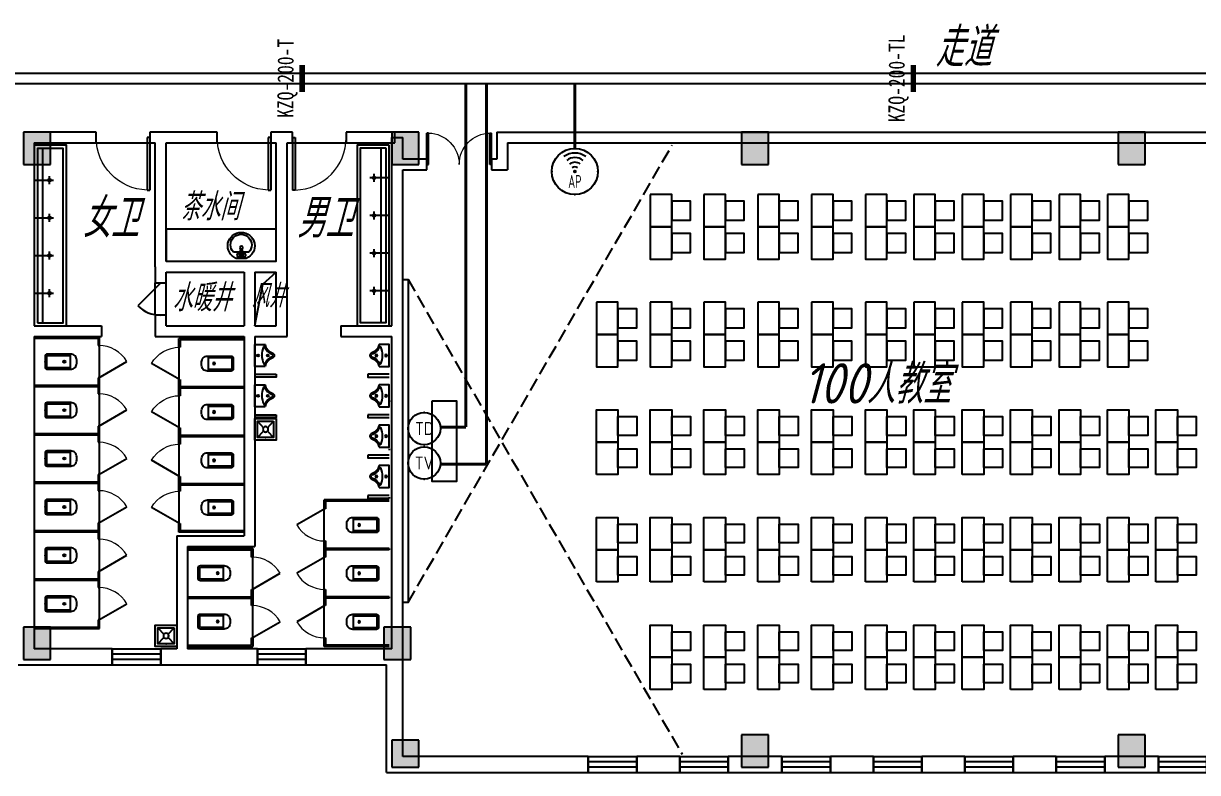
# Model space of a CAD drawing. Extents: x 1333527 to 1855755, y 1020844 to 1581249.
# Drawn here: x 1414274 to 1436099, y 1040977 to 1054897 of the extents above; entities that cross this region are included whole.
import ezdxf
from ezdxf.enums import TextEntityAlignment as Align

# ---------------------------------------------------------------- set-up
doc = ezdxf.new("R2010")
doc.units = 0
doc.header["$LTSCALE"] = 1000
doc.header["$PDSIZE"] = 5
doc.linetypes.add('DASH', pattern=[0.35, 0.25, -0.1])
doc.layers.add('1-建筑底图', color=8, linetype='Continuous', plot=False)
for name, color, linetype in [('CABLETRAY_PDS', 4, 'Continuous'), ('EQUIP-通讯', 3, 'Continuous'), ('WIRE-综合布线', 5, 'Continuous'), ('厨卫', 252, 'Continuous'), ('家具', 8, 'Continuous'), ('建筑-柱子', 9, 'Continuous'), ('建筑-柱子-填充', 8, 'Continuous'), ('抗震支吊架', 2, 'Continuous')]:
    doc.layers.add(name, color=color, linetype=linetype)
doc.styles.add('_TEL_ATTDEF', font='gbenor', dxfattribs={"bigfont": 'gbcbig'})
doc.styles.add('_TEL_DIM', font='SIMPLEX', dxfattribs={"width": 0.8, "height": 3.5, "bigfont": 'HZTXT'})
doc.styles.add('kzcad', font='', dxfattribs={"width": 0.8})
doc.styles.get("Standard").update_dxf_attribs({"font": 'gbeitc.shx', "bigfont": 'gbcbig.shx'})
doc.styles.get('kzcad').set_extended_font_data('SimSun')
doc.linetypes.add('JIEDI', pattern='A,1.25,-0.25,0.25,-0.25,0.625,["/",Standard,S=0.6,R=0,X=0,Y=-0.3],0.625,-0.25,0.25,-0.25', length=4)

# ---------------------------------------------------------------- blocks, each defined once
blk = doc.blocks.new('$equip_U$00000091(win7-PC-hzk)')
for radius in [0.714, 0.0272]:
    blk.add_circle((0, 0), radius)
for radius in [0.571, 0.428, 0.285, 0.143]:
    blk.add_arc((0, 0), radius, 53.7049, 126.2951)
for p in [(0, 0.714), (-0.714, 0), (0.714, 0), (0, -0.714)]:
    blk.add_point(p)
at = {"color": 7, "style": '_TEL_DIM', "flags": 1}
for tag in ['A', 'REMARK']:
    blk.add_attdef(tag, text='', height=0.00002, dxfattribs=at).set_placement((0, 0), align=Align.MIDDLE_CENTER)
at = {"color": 7, "style": '_TEL_DIM', "width": 0.7}
blk.add_attdef('$TEXT$', text='', height=0.4, dxfattribs=at).set_placement((0, -0.31), align=Align.MIDDLE_CENTER)
blk = doc.blocks.new('$equip_U$00000076(win7-PC-hzk)')
blk.add_circle((0, 0.5), 0.5)
for p in [(0, 0.999), (-0.5, 0.5), (0.5, 0.5)]:
    blk.add_point(p)
at = {"color": 7, "style": '_TEL_DIM'}
blk.add_attdef('$TEXT$', text='', height=0.4, dxfattribs=at).set_placement((0, 0.5), align=Align.MIDDLE_CENTER)
at = {"color": 7, "style": '_TEL_DIM', "flags": 1}
for tag in ['A', 'REMARK']:
    blk.add_attdef(tag, text='', height=0.00002, dxfattribs=at).set_placement((0, 0), align=Align.MIDDLE_CENTER)
blk = doc.blocks.new('$equip_U$00000088(win7-PC-hzk)')
blk.add_circle((0, 0.5), 0.5)
for p in [(0, 0.999), (-0.5, 0.5), (0.5, 0.5)]:
    blk.add_point(p)
at = {"color": 7, "style": '_TEL_DIM'}
blk.add_attdef('$TEXT$', text='', height=0.4, dxfattribs=at).set_placement((0, 0.5), align=Align.MIDDLE_CENTER)
at = {"color": 7, "style": '_TEL_DIM', "flags": 1}
for tag in ['A', 'REMARK']:
    blk.add_attdef(tag, text='', height=0.00002, dxfattribs=at).set_placement((0, 0), align=Align.MIDDLE_CENTER)
blk = doc.blocks.new('jj')
at = {"layer": '家具', "linetype": 'DASH'}
for points in [[(710804, 819533), (715712, 828033)], [(710804, 825533), (715896, 816713)]]:
    blk.add_lwpolyline(points, dxfattribs=at)
at = {"layer": '家具'}
for points in [[(715304, 827113), (715304, 826513), (715704, 826513), (715704, 827113)], [(715704, 826988), (715704, 826638), (716054, 826638), (716054, 826988)], [(716304, 827113), (716304, 826513), (716704, 826513), (716704, 827113)], [(716704, 826988), (716704, 826638), (717054, 826638), (717054, 826988)], [(717304, 827113), (717304, 826513), (717704, 826513), (717704, 827113)], [(717704, 826988), (717704, 826638), (718054, 826638), (718054, 826988)], [(718304, 827113), (718304, 826513), (718704, 826513), (718704, 827113)], [(718704, 826988), (718704, 826638), (719054, 826638), (719054, 826988)], [(719304, 827113), (719304, 826513), (719704, 826513), (719704, 827113)], [(719704, 826988), (719704, 826638), (720054, 826638), (720054, 826988)], [(720204, 827113), (720204, 826513), (720604, 826513), (720604, 827113)], [(720604, 826988), (720604, 826638), (720954, 826638), (720954, 826988)], [(721104, 827113), (721104, 826513), (721504, 826513), (721504, 827113)], [(721504, 826988), (721504, 826638), (721854, 826638), (721854, 826988)], [(722004, 827113), (722004, 826513), (722404, 826513), (722404, 827113)], [(722404, 826988), (722404, 826638), (722754, 826638), (722754, 826988)], [(722904, 827113), (722904, 826513), (723304, 826513), (723304, 827113)], [(723304, 826988), (723304, 826638), (723654, 826638), (723654, 826988)], [(723804, 827113), (723804, 826513), (724204, 826513), (724204, 827113)], [(724204, 826988), (724204, 826638), (724554, 826638), (724554, 826988)], [(715304, 826513), (715304, 825913), (715704, 825913), (715704, 826513)], [(715704, 826388), (715704, 826038), (716054, 826038), (716054, 826388)], [(716304, 826513), (716304, 825913), (716704, 825913), (716704, 826513)], [(716704, 826388), (716704, 826038), (717054, 826038), (717054, 826388)], [(717304, 826513), (717304, 825913), (717704, 825913), (717704, 826513)], [(717704, 826388), (717704, 826038), (718054, 826038), (718054, 826388)], [(718304, 826513), (718304, 825913), (718704, 825913), (718704, 826513)], [(718704, 826388), (718704, 826038), (719054, 826038), (719054, 826388)], [(719304, 826513), (719304, 825913), (719704, 825913), (719704, 826513)], [(719704, 826388), (719704, 826038), (720054, 826038), (720054, 826388)], [(720204, 826513), (720204, 825913), (720604, 825913), (720604, 826513)], [(720604, 826388), (720604, 826038), (720954, 826038), (720954, 826388)], [(721104, 826513), (721104, 825913), (721504, 825913), (721504, 826513)], [(721504, 826388), (721504, 826038), (721854, 826038), (721854, 826388)], [(722004, 826513), (722004, 825913), (722404, 825913), (722404, 826513)], [(722404, 826388), (722404, 826038), (722754, 826038), (722754, 826388)], [(722904, 826513), (722904, 825913), (723304, 825913), (723304, 826513)], [(723304, 826388), (723304, 826038), (723654, 826038), (723654, 826388)], [(723804, 826513), (723804, 825913), (724204, 825913), (724204, 826513)], [(724204, 826388), (724204, 826038), (724554, 826038), (724554, 826388)], [(710704, 819533), (710704, 825533), (710804, 825533), (710804, 819533)], [(714304, 825113), (714304, 824513), (714704, 824513), (714704, 825113)], [(714704, 824988), (714704, 824638), (715054, 824638), (715054, 824988)], [(715304, 825113), (715304, 824513), (715704, 824513), (715704, 825113)], [(715704, 824988), (715704, 824638), (716054, 824638), (716054, 824988)], [(716304, 825113), (716304, 824513), (716704, 824513), (716704, 825113)], [(716704, 824988), (716704, 824638), (717054, 824638), (717054, 824988)], [(717304, 825113), (717304, 824513), (717704, 824513), (717704, 825113)], [(717704, 824988), (717704, 824638), (718054, 824638), (718054, 824988)], [(718304, 825113), (718304, 824513), (718704, 824513), (718704, 825113)], [(718704, 824988), (718704, 824638), (719054, 824638), (719054, 824988)], [(719304, 825113), (719304, 824513), (719704, 824513), (719704, 825113)], [(719704, 824988), (719704, 824638), (720054, 824638), (720054, 824988)], [(720204, 825113), (720204, 824513), (720604, 824513), (720604, 825113)], [(720604, 824988), (720604, 824638), (720954, 824638), (720954, 824988)], [(721104, 825113), (721104, 824513), (721504, 824513), (721504, 825113)], [(721504, 824988), (721504, 824638), (721854, 824638), (721854, 824988)], [(722004, 825113), (722004, 824513), (722404, 824513), (722404, 825113)], [(722404, 824988), (722404, 824638), (722754, 824638), (722754, 824988)], [(722904, 825113), (722904, 824513), (723304, 824513), (723304, 825113)], [(723304, 824988), (723304, 824638), (723654, 824638), (723654, 824988)], [(723804, 825113), (723804, 824513), (724204, 824513), (724204, 825113)], [(724204, 824988), (724204, 824638), (724554, 824638), (724554, 824988)], [(714304, 824513), (714304, 823913), (714704, 823913), (714704, 824513)], [(714704, 824388), (714704, 824038), (715054, 824038), (715054, 824388)], [(715304, 824513), (715304, 823913), (715704, 823913), (715704, 824513)], [(715704, 824388), (715704, 824038), (716054, 824038), (716054, 824388)], [(716304, 824513), (716304, 823913), (716704, 823913), (716704, 824513)], [(716704, 824388), (716704, 824038), (717054, 824038), (717054, 824388)], [(717304, 824513), (717304, 823913), (717704, 823913), (717704, 824513)], [(717704, 824388), (717704, 824038), (718054, 824038), (718054, 824388)], [(718304, 824513), (718304, 823913), (718704, 823913), (718704, 824513)], [(718704, 824388), (718704, 824038), (719054, 824038), (719054, 824388)], [(719304, 824513), (719304, 823913), (719704, 823913), (719704, 824513)], [(719704, 824388), (719704, 824038), (720054, 824038), (720054, 824388)], [(720204, 824513), (720204, 823913), (720604, 823913), (720604, 824513)], [(720604, 824388), (720604, 824038), (720954, 824038), (720954, 824388)], [(721104, 824513), (721104, 823913), (721504, 823913), (721504, 824513)], [(721504, 824388), (721504, 824038), (721854, 824038), (721854, 824388)], [(722004, 824513), (722004, 823913), (722404, 823913), (722404, 824513)], [(722404, 824388), (722404, 824038), (722754, 824038), (722754, 824388)], [(722904, 824513), (722904, 823913), (723304, 823913), (723304, 824513)], [(723304, 824388), (723304, 824038), (723654, 824038), (723654, 824388)], [(723804, 824513), (723804, 823913), (724204, 823913), (724204, 824513)], [(724204, 824388), (724204, 824038), (724554, 824038), (724554, 824388)], [(711254, 823283), (711704, 823283), (711704, 821783), (711254, 821783)], [(714304, 822513), (714304, 823113), (714704, 823113), (714704, 822513)], [(715304, 822513), (715304, 823113), (715704, 823113), (715704, 822513)], [(716304, 822513), (716304, 823113), (716704, 823113), (716704, 822513)], [(717304, 822513), (717304, 823113), (717704, 823113), (717704, 822513)], [(718304, 822513), (718304, 823113), (718704, 823113), (718704, 822513)], [(719304, 822513), (719304, 823113), (719704, 823113), (719704, 822513)], [(720204, 822513), (720204, 823113), (720604, 823113), (720604, 822513)], [(721104, 822513), (721104, 823113), (721504, 823113), (721504, 822513)], [(722004, 822513), (722004, 823113), (722404, 823113), (722404, 822513)], [(722904, 822513), (722904, 823113), (723304, 823113), (723304, 822513)], [(723804, 822513), (723804, 823113), (724204, 823113), (724204, 822513)], [(724704, 822513), (724704, 823113), (725104, 823113), (725104, 822513)], [(714704, 822638), (714704, 822988), (715054, 822988), (715054, 822638)], [(715704, 822638), (715704, 822988), (716054, 822988), (716054, 822638)], [(716704, 822638), (716704, 822988), (717054, 822988), (717054, 822638)], [(717704, 822638), (717704, 822988), (718054, 822988), (718054, 822638)], [(718704, 822638), (718704, 822988), (719054, 822988), (719054, 822638)], [(719704, 822638), (719704, 822988), (720054, 822988), (720054, 822638)], [(720604, 822638), (720604, 822988), (720954, 822988), (720954, 822638)], [(721504, 822638), (721504, 822988), (721854, 822988), (721854, 822638)], [(722404, 822638), (722404, 822988), (722754, 822988), (722754, 822638)], [(723304, 822638), (723304, 822988), (723654, 822988), (723654, 822638)], [(724204, 822638), (724204, 822988), (724554, 822988), (724554, 822638)], [(725104, 822638), (725104, 822988), (725454, 822988), (725454, 822638)], [(714304, 821913), (714304, 822513), (714704, 822513), (714704, 821913)], [(714704, 822038), (714704, 822388), (715054, 822388), (715054, 822038)], [(715304, 821913), (715304, 822513), (715704, 822513), (715704, 821913)], [(715704, 822038), (715704, 822388), (716054, 822388), (716054, 822038)], [(716304, 821913), (716304, 822513), (716704, 822513), (716704, 821913)], [(716704, 822038), (716704, 822388), (717054, 822388), (717054, 822038)], [(717304, 821913), (717304, 822513), (717704, 822513), (717704, 821913)], [(717704, 822038), (717704, 822388), (718054, 822388), (718054, 822038)], [(718304, 821913), (718304, 822513), (718704, 822513), (718704, 821913)], [(718704, 822038), (718704, 822388), (719054, 822388), (719054, 822038)], [(719304, 821913), (719304, 822513), (719704, 822513), (719704, 821913)], [(719704, 822038), (719704, 822388), (720054, 822388), (720054, 822038)], [(720204, 821913), (720204, 822513), (720604, 822513), (720604, 821913)], [(720604, 822038), (720604, 822388), (720954, 822388), (720954, 822038)], [(721104, 821913), (721104, 822513), (721504, 822513), (721504, 821913)], [(721504, 822038), (721504, 822388), (721854, 822388), (721854, 822038)], [(722004, 821913), (722004, 822513), (722404, 822513), (722404, 821913)], [(722404, 822038), (722404, 822388), (722754, 822388), (722754, 822038)], [(722904, 821913), (722904, 822513), (723304, 822513), (723304, 821913)], [(723304, 822038), (723304, 822388), (723654, 822388), (723654, 822038)], [(723804, 821913), (723804, 822513), (724204, 822513), (724204, 821913)], [(724204, 822038), (724204, 822388), (724554, 822388), (724554, 822038)], [(724704, 821913), (724704, 822513), (725104, 822513), (725104, 821913)], [(725104, 822038), (725104, 822388), (725454, 822388), (725454, 822038)], [(714304, 820513), (714304, 821113), (714704, 821113), (714704, 820513)], [(715304, 820513), (715304, 821113), (715704, 821113), (715704, 820513)], [(716304, 820513), (716304, 821113), (716704, 821113), (716704, 820513)], [(717304, 820513), (717304, 821113), (717704, 821113), (717704, 820513)], [(718304, 820513), (718304, 821113), (718704, 821113), (718704, 820513)], [(719304, 820513), (719304, 821113), (719704, 821113), (719704, 820513)], [(720204, 820513), (720204, 821113), (720604, 821113), (720604, 820513)], [(721104, 820513), (721104, 821113), (721504, 821113), (721504, 820513)], [(722004, 820513), (722004, 821113), (722404, 821113), (722404, 820513)], [(722904, 820513), (722904, 821113), (723304, 821113), (723304, 820513)], [(723804, 820513), (723804, 821113), (724204, 821113), (724204, 820513)], [(724704, 820513), (724704, 821113), (725104, 821113), (725104, 820513)], [(714704, 820638), (714704, 820988), (715054, 820988), (715054, 820638)], [(715704, 820638), (715704, 820988), (716054, 820988), (716054, 820638)], [(716704, 820638), (716704, 820988), (717054, 820988), (717054, 820638)], [(717704, 820638), (717704, 820988), (718054, 820988), (718054, 820638)], [(718704, 820638), (718704, 820988), (719054, 820988), (719054, 820638)], [(719704, 820638), (719704, 820988), (720054, 820988), (720054, 820638)], [(720604, 820638), (720604, 820988), (720954, 820988), (720954, 820638)], [(721504, 820638), (721504, 820988), (721854, 820988), (721854, 820638)], [(722404, 820638), (722404, 820988), (722754, 820988), (722754, 820638)], [(723304, 820638), (723304, 820988), (723654, 820988), (723654, 820638)], [(724204, 820638), (724204, 820988), (724554, 820988), (724554, 820638)], [(725104, 820638), (725104, 820988), (725454, 820988), (725454, 820638)], [(714304, 819913), (714304, 820513), (714704, 820513), (714704, 819913)], [(715304, 819913), (715304, 820513), (715704, 820513), (715704, 819913)], [(716304, 819913), (716304, 820513), (716704, 820513), (716704, 819913)], [(717304, 819913), (717304, 820513), (717704, 820513), (717704, 819913)], [(718304, 819913), (718304, 820513), (718704, 820513), (718704, 819913)], [(719304, 819913), (719304, 820513), (719704, 820513), (719704, 819913)], [(720204, 819913), (720204, 820513), (720604, 820513), (720604, 819913)], [(721104, 819913), (721104, 820513), (721504, 820513), (721504, 819913)], [(722004, 819913), (722004, 820513), (722404, 820513), (722404, 819913)], [(722904, 819913), (722904, 820513), (723304, 820513), (723304, 819913)], [(723804, 819913), (723804, 820513), (724204, 820513), (724204, 819913)], [(724704, 819913), (724704, 820513), (725104, 820513), (725104, 819913)], [(714704, 820038), (714704, 820388), (715054, 820388), (715054, 820038)], [(715704, 820038), (715704, 820388), (716054, 820388), (716054, 820038)], [(716704, 820038), (716704, 820388), (717054, 820388), (717054, 820038)], [(717704, 820038), (717704, 820388), (718054, 820388), (718054, 820038)], [(718704, 820038), (718704, 820388), (719054, 820388), (719054, 820038)], [(719704, 820038), (719704, 820388), (720054, 820388), (720054, 820038)], [(720604, 820038), (720604, 820388), (720954, 820388), (720954, 820038)], [(721504, 820038), (721504, 820388), (721854, 820388), (721854, 820038)], [(722404, 820038), (722404, 820388), (722754, 820388), (722754, 820038)], [(723304, 820038), (723304, 820388), (723654, 820388), (723654, 820038)], [(724204, 820038), (724204, 820388), (724554, 820388), (724554, 820038)], [(725104, 820038), (725104, 820388), (725454, 820388), (725454, 820038)], [(715304, 818513), (715304, 819113), (715704, 819113), (715704, 818513)], [(716304, 818513), (716304, 819113), (716704, 819113), (716704, 818513)], [(717304, 818513), (717304, 819113), (717704, 819113), (717704, 818513)], [(718304, 818513), (718304, 819113), (718704, 819113), (718704, 818513)], [(719304, 818513), (719304, 819113), (719704, 819113), (719704, 818513)], [(720204, 818513), (720204, 819113), (720604, 819113), (720604, 818513)], [(721104, 818513), (721104, 819113), (721504, 819113), (721504, 818513)], [(722004, 818513), (722004, 819113), (722404, 819113), (722404, 818513)], [(722904, 818513), (722904, 819113), (723304, 819113), (723304, 818513)], [(723804, 818513), (723804, 819113), (724204, 819113), (724204, 818513)], [(724704, 818513), (724704, 819113), (725104, 819113), (725104, 818513)], [(715704, 818638), (715704, 818988), (716054, 818988), (716054, 818638)], [(716704, 818638), (716704, 818988), (717054, 818988), (717054, 818638)], [(717704, 818638), (717704, 818988), (718054, 818988), (718054, 818638)], [(718704, 818638), (718704, 818988), (719054, 818988), (719054, 818638)], [(719704, 818638), (719704, 818988), (720054, 818988), (720054, 818638)], [(720604, 818638), (720604, 818988), (720954, 818988), (720954, 818638)], [(721504, 818638), (721504, 818988), (721854, 818988), (721854, 818638)], [(722404, 818638), (722404, 818988), (722754, 818988), (722754, 818638)], [(723304, 818638), (723304, 818988), (723654, 818988), (723654, 818638)], [(724204, 818638), (724204, 818988), (724554, 818988), (724554, 818638)], [(725104, 818638), (725104, 818988), (725454, 818988), (725454, 818638)], [(715304, 817913), (715304, 818513), (715704, 818513), (715704, 817913)], [(716304, 817913), (716304, 818513), (716704, 818513), (716704, 817913)], [(717304, 817913), (717304, 818513), (717704, 818513), (717704, 817913)], [(718304, 817913), (718304, 818513), (718704, 818513), (718704, 817913)], [(719304, 817913), (719304, 818513), (719704, 818513), (719704, 817913)], [(720204, 817913), (720204, 818513), (720604, 818513), (720604, 817913)], [(721104, 817913), (721104, 818513), (721504, 818513), (721504, 817913)], [(722004, 817913), (722004, 818513), (722404, 818513), (722404, 817913)], [(722904, 817913), (722904, 818513), (723304, 818513), (723304, 817913)], [(723804, 817913), (723804, 818513), (724204, 818513), (724204, 817913)], [(724704, 817913), (724704, 818513), (725104, 818513), (725104, 817913)], [(715704, 818038), (715704, 818388), (716054, 818388), (716054, 818038)], [(716704, 818038), (716704, 818388), (717054, 818388), (717054, 818038)], [(717704, 818038), (717704, 818388), (718054, 818388), (718054, 818038)], [(718704, 818038), (718704, 818388), (719054, 818388), (719054, 818038)], [(719704, 818038), (719704, 818388), (720054, 818388), (720054, 818038)], [(720604, 818038), (720604, 818388), (720954, 818388), (720954, 818038)], [(721504, 818038), (721504, 818388), (721854, 818388), (721854, 818038)], [(722404, 818038), (722404, 818388), (722754, 818388), (722754, 818038)], [(723304, 818038), (723304, 818388), (723654, 818388), (723654, 818038)], [(724204, 818038), (724204, 818388), (724554, 818388), (724554, 818038)], [(725104, 818038), (725104, 818388), (725454, 818388), (725454, 818038)]]:
    blk.add_lwpolyline(points, close=True, dxfattribs=at)
blk = doc.blocks.new('$lvtry$00000202')
at = {"color": 0}
for p, q in [((-110, -40, 0), (-110, -470, 0)), ((100, -30, 0), (-100, -30, 0)), ((110, -470, 0), (110, -40, 0)), ((140, -470, 0), (-140, -470, 0))]:
    blk.add_line(p, q, dxfattribs=at)
at = {"color": 0, "elevation": 0}
blk.add_lwpolyline([(140, -40, 0.414214), (100, 0), (-100, 0, 0.414214), (-140, -40), (-140, -480, 0.414214), (-30, -590), (30, -590, 0.414214), (140, -480)], format="xyb", close=True, dxfattribs=at)
at = {"color": 0}
blk.add_circle((0, -359, 0), 20, dxfattribs=at)
for centre, start, end in [((-100, -40, 0), 90, 180), ((100, -40, 0), 0, 90)]:
    blk.add_arc(centre, 10, start, end, dxfattribs=at)
for p in [(0, 0, 0), (0, -359, 0)]:
    blk.add_point(p, dxfattribs=at)
blk = doc.blocks.new('$TCHSYS$APDOOR2D')
blk.add_line((0.5, 0), (0, 0.866))
at = {"lineweight": 13}
blk.add_arc((0.5, 0), 1, 120, 180, dxfattribs=at)
blk = doc.blocks.new('jjj')
at = {"layer": '家具'}
for p, q in [((710644, 826153), (710644, 822913)), ((710804, 825603), (710444, 825603)), ((710804, 824903), (710444, 824903)), ((710804, 824203), (710444, 824203)), ((710804, 823503), (710444, 823503))]:
    blk.add_line(p, q, dxfattribs=at)
for points in [[(710804, 826213), (710204, 826213), (710204, 822853), (710804, 822853), (710804, 826213)], [(710519, 825678), (710519, 825528)], [(710519, 824978), (710519, 824828)], [(710519, 824278), (710519, 824128)], [(710519, 823578), (710519, 823428)]]:
    blk.add_lwpolyline(points, dxfattribs=at)
blk.add_lwpolyline([(710744, 826153), (710264, 826153), (710264, 822913), (710744, 822913)], close=True, dxfattribs=at)
for centre in [(710519, 825603), (710519, 824903), (710519, 824203), (710519, 823503)]:
    blk.add_circle(centre, 25, dxfattribs=at)
blk = doc.blocks.new('$lvtry$00000191')
for p, q in [((-150, -150), (-39, -269)), ((39, -269), (150, -150)), ((-150, -450), (-39, -331)), ((39, -331), (150, -450))]:
    blk.add_line(p, q)
for points in [[(200, -500), (200, -100), (-200, -100), (-200, -500)], [(150, -450), (150, -150), (-150, -150), (-150, -450)]]:
    blk.add_lwpolyline(points, close=True)
blk.add_circle((0, -300), 50)
blk.add_point((0, -150))
blk = doc.blocks.new('$lvtry$00000222')
at = {"layer": '厨卫', "elevation": 0}
blk.add_lwpolyline([(-205, -191), (-205, 0), (205, 0), (205, -191, 0.268068), (51, -323, -0.317765), (0, -360, -0.317765), (-51, -323, 0.268068)], format="xyb", close=True, dxfattribs=at)
at = {"layer": '厨卫'}
for centre in [(0, -60, 0), (0, -242, 0)]:
    blk.add_circle(centre, 20, dxfattribs=at)
for centre, radius, start, end in [((-152, -175, 0), 10, 114.1084, 248.1394), ((5, -526, 0), 395, 66.6675, 114.1084), ((-243, -401, 0), 233, 19.2639, 68.1394), ((243, -401, 0), 233, 110.4941, 160.7361), ((158, -173, 0), 10, 290.4941, 66.6675), ((0, -316, 0), 24, 199.2639, 269.4998), ((0, -316, 0), 24, 270.5002, 340.7361)]:
    blk.add_arc(centre, radius, start, end, dxfattribs=at)
for p in [(0, -60, 0), (0, -242, 0)]:
    blk.add_point(p, dxfattribs=at)
blk = doc.blocks.new('A$C4670417C')
at = {"layer": '建筑-柱子-填充'}
for points in [[(54500, 11700), (54000, 11700), (54000, 11100), (54500, 11100)], [(61350, 11700), (60850, 11700), (60850, 11100), (61350, 11100)], [(67850, 11700), (67350, 11700), (67350, 11100), (67850, 11100)], [(74850, 11700), (74350, 11700), (74350, 11100), (74850, 11100)], [(54500, 2500), (54000, 2500), (54000, 1900), (54500, 1900)], [(61200, 2500), (60700, 2500), (60700, 1900), (61200, 1900)], [(67850, 500), (67350, 500), (67350, -100), (67850, -100)], [(74850, 500), (74350, 500), (74350, -100), (74850, -100)], [(61350, 400), (60850, 400), (60850, -100), (61350, -100)]]:
    blk.add_hatch(color=256, dxfattribs=at).paths.add_polyline_path(points)
at = {"layer": '建筑-柱子'}
for p, q in [((54500, 11700), (54000, 11700)), ((54000, 11700), (54000, 11100)), ((54500, 11100), (54500, 11700)), ((61350, 11700), (60850, 11700)), ((60850, 11700), (60850, 11100)), ((61350, 11100), (61350, 11700)), ((67850, 11700), (67350, 11700)), ((67350, 11700), (67350, 11100)), ((67850, 11100), (67850, 11700)), ((74850, 11700), (74350, 11700)), ((74350, 11700), (74350, 11100)), ((74850, 11100), (74850, 11700)), ((54000, 11100), (54500, 11100)), ((60850, 11100), (61350, 11100)), ((67350, 11100), (67850, 11100)), ((74350, 11100), (74850, 11100)), ((54500, 2500), (54000, 2500)), ((54000, 2500), (54000, 1900)), ((54500, 1900), (54500, 2500)), ((61200, 2500), (60700, 2500)), ((60700, 2500), (60700, 1900)), ((61200, 1900), (61200, 2500)), ((54000, 1900), (54500, 1900)), ((60700, 1900), (61200, 1900)), ((67850, 500), (67350, 500)), ((67350, 500), (67350, -100)), ((67850, -100), (67850, 500)), ((74850, 500), (74350, 500)), ((74350, 500), (74350, -100)), ((74850, -100), (74850, 500)), ((61350, 400), (60850, 400)), ((60850, 400), (60850, -100)), ((61350, -100), (61350, 400)), ((60850, -100), (61350, -100)), ((67350, -100), (67850, -100)), ((74350, -100), (74850, -100))]:
    blk.add_line(p, q, dxfattribs=at)
blk = doc.blocks.new('$WINLIB2D$00000001')
at = {"color": 0}
for points in [[(-0.5, 0.5), (-0.5, -0.5)], [(-0.5, 0.5), (0.5, 0.5)], [(0.5, -0.5), (0.5, 0.5)], [(0.5, 0.167), (-0.5, 0.167)], [(0.5, -0.167), (-0.5, -0.167)], [(-0.5, -0.5), (0.5, -0.5)]]:
    blk.add_lwpolyline(points, dxfattribs=at)
blk = doc.blocks.new('$DorLib2D$00000002')
for p, q in [((-0.5, 0), (-0.5, 0.4875)), ((-0.475, 0.4875), (-0.5, 0.4875)), ((-0.475, 0), (-0.475, 0.4875)), ((0.475, 0), (0.475, 0.4875)), ((0.475, 0.4875), (0.5, 0.4875)), ((0.5, 0), (0.5, 0.4875)), ((-0.5, 0), (-0.475, 0)), ((0.5, 0), (0.475, 0))]:
    blk.add_line(p, q)
at = {"lineweight": 13}
for centre, start, end in [((-0.4875, 0), 0, 88.53072), ((0.4875, 0), 91.46928, 180)]:
    blk.add_arc(centre, 0.4875, start, end, dxfattribs=at)
blk = doc.blocks.new('$DorLib2D$00000001')
for p, q in [((0.45, 0.975), (0.5, 0.975)), ((0.45, 0), (0.45, 0.975)), ((0.5, 0), (0.5, 0.975)), ((0.5, 0), (0.45, 0))]:
    blk.add_line(p, q)
at = {"lineweight": 13}
blk.add_arc((0.475, 0), 0.975, 91.4693, 180, dxfattribs=at)
blk = doc.blocks.new('$DorLib2D$00000114')
at = {"color": 0}
blk.add_line((0.5, 0), (-0.207, 0.707), dxfattribs=at)
blk.add_arc((0.5, 0), 1, 135, 180, dxfattribs=at)
blk = doc.blocks.new('$plan$00001628')
for p, q in [((-20, 0), (20, 0)), ((20, 0), (20, -150)), ((-23, -104), (-144, -104)), ((-20, -150), (-20, 0)), ((20, -150), (-20, -150)), ((136, -104), (24, -104))]:
    blk.add_line(p, q)
blk.add_lwpolyline([(-97, 9, 5.110404), (92, 9)], format="xyb", close=True)
for centre, radius in [((-57, -52), 26.7), ((0, -190), 27.8), ((57, -52), 26.7)]:
    blk.add_circle(centre, radius)
blk.add_arc((-4, -243), 197, 135.2527, 44.7473)
blk = doc.blocks.new('1-二层建筑底图')
at = {"layer": '1-建筑底图', "color": 8}
for p, q in [((56150, 7200), (54800, 7200)), ((55000, 7000), (56150, 7000)), ((55000, 7000), (55000, 5090)), ((56150, 7000), (56150, 7200)), ((56150, 7000), (57150, 7000)), ((57350, 7200), (57150, 7200)), ((57150, 7200), (57150, 7000)), ((57150, 7000), (57250, 7000)), ((57250, 4700), (57250, 7000)), ((58400, 7200), (57350, 7200)), ((57450, 7000), (58400, 7000)), ((57450, 4800), (57450, 7000)), ((58400, 7000), (58400, 7200)), ((58400, 7000), (59400, 7000)), ((59600, 7200), (59400, 7200)), ((59400, 7200), (59400, 7000)), ((59400, 7000), (59500, 7000)), ((59500, 4800), (59500, 7000)), ((59800, 7200), (59600, 7200)), ((59700, 7000), (59800, 7000)), ((59700, 4700), (59700, 7000)), ((59800, 7000), (59800, 7200)), ((59800, 7000), (60800, 7000)), ((61700, 7200), (60800, 7200)), ((60800, 7200), (60800, 7000)), ((60800, 7000), (61700, 7000)), ((61650, 6600), (61650, 7100)), ((61650, 7100), (61850, 7100)), ((61700, 7000), (61700, 7200)), ((61850, 6700), (61850, 7100)), ((63600, 7200), (78900, 7200)), ((63600, 7200), (63600, 6700)), ((63800, 7000), (78700, 7000)), ((63800, 7000), (63800, 6500)), ((61650, 3600), (61650, 6600)), ((62300, 6700), (61850, 6700)), ((62300, 6500), (62300, 6700)), ((63600, 6700), (63500, 6700)), ((63500, 6700), (63500, 6500)), ((61850, 6500), (62300, 6500)), ((61850, 3500), (61850, 6500)), ((63500, 6500), (63800, 6500)), ((55000, 5090), (55000, 3600)), ((57250, 4700), (57250, 4400)), ((57450, 4800), (59000, 4800)), ((57450, 4400), (57450, 4600)), ((57450, 4600), (58900, 4600)), ((58900, 4600), (58900, 3600)), ((59000, 4800), (59500, 4800)), ((59100, 4600), (59100, 3600)), ((59100, 4600), (59500, 4600)), ((59500, 3600), (59500, 4600)), ((59700, 3400), (59700, 4700)), ((57250, 4400), (57450, 4400)), ((57250, 3800), (57250, 4400)), ((57450, 3800), (57450, 4400)), ((57450, 3800), (57250, 3800)), ((57250, 3800), (57250, 3400)), ((57450, 3600), (57450, 3800)), ((55000, 3600), (56250, 3600)), ((56250, 3600), (56250, 3400)), ((57450, 3600), (58900, 3600)), ((59100, 3600), (59500, 3600)), ((60700, 3600), (61650, 3600)), ((60700, 3600), (60700, 3400)), ((61850, -2500), (61850, 3500)), ((55000, 3400), (56212.5, 3400)), ((55000, 3400), (55000, 3375)), ((55000, 3400), (56250, 3400)), ((55000, 3400), (55000, -2400)), ((55000, 3375), (56187.5, 3375)), ((56187.5, 3375), (56187.5, 3237.5)), ((56212.5, 3237.5), (56212.5, 3400)), ((57250, 3400), (58900, 3400)), ((57687.5, 3202.5), (57687.5, 3365)), ((58900, 3365), (57687.5, 3365)), ((57712.5, 3340), (57712.5, 3202.5)), ((58900, 3340), (57712.5, 3340)), ((58900, 3400), (58900, -300)), ((59100, 3400), (59700, 3400)), ((59100, 3400), (59100, -500)), ((60700, 3400), (61650, 3400)), ((61650, -2400), (61650, 3400)), ((56187.5, 3237.5), (56212.5, 3237.5)), ((56212.5, -1862.5), (56212.5, 3237.5)), ((57687.5, 3202.5), (57687.5, -72.5)), ((57712.5, 3202.5), (57687.5, 3202.5)), ((56212.5, 2637.5), (56187.5, 2637.5)), ((56187.5, 2637.5), (56187.5, 2500)), ((56212.5, 2487.6), (56212.5, 2637.5)), ((59100, 2700), (59500, 2700)), ((61600, 2700), (61200, 2700)), ((55000, 2500), (56187.5, 2500)), ((55000, 2500), (55000, 2475)), ((55000, 2475), (56187.5, 2475)), ((56187.5, 2475), (56187.5, 2337.5)), ((56212.5, 2337.5), (56212.5, 2487.5)), ((57687.5, 2452.6), (57687.5, 2602.5)), ((57687.5, 2302.5), (57687.5, 2465)), ((58900, 2465), (57687.5, 2465)), ((57712.5, 2602.5), (57712.5, 2465)), ((57712.5, 2440), (57712.5, 2302.5)), ((58900, 2440), (57712.5, 2440)), ((58900, 2465), (58900, 2440)), ((56187.5, 2337.5), (56212.5, 2337.5)), ((57712.5, 2302.5), (57687.5, 2302.5)), ((59100, 2215), (59100, 2190)), ((61600, 2215), (61600, 2190)), ((59100, 1950), (59500, 1950)), ((61600, 1950), (61200, 1950)), ((55000, 1600), (56187.5, 1600)), ((55000, 1600), (55000, 1575)), ((55000, 1600), (56212.5, 1600)), ((55000, 1600), (55000, 1575)), ((55000, 1575), (56212.5, 1575)), ((55000, 1575), (56187.5, 1575)), ((56212.5, 1737.5), (56187.5, 1737.5)), ((56187.5, 1737.5), (56187.5, 1600)), ((56187.5, 1575), (56187.5, 1437.5)), ((56212.5, 1575), (56212.5, 1737.5)), ((56212.5, 1437.5), (56212.5, 1600)), ((57687.5, 1552.6), (57687.5, 1702.5)), ((57687.5, 1702.5), (57712.5, 1702.5)), ((57687.5, 1402.5), (57687.5, 1552.5)), ((57712.5, 1702.5), (57712.5, 1565)), ((58900, 1565), (57712.5, 1565)), ((58900, 1540), (57712.5, 1540)), ((57712.5, 1540), (57712.5, 1402.5)), ((58900, 1565), (58900, 1540)), ((56187.5, 1437.5), (56212.5, 1437.5)), ((57712.5, 1402.5), (57687.5, 1402.5)), ((61600, 1315), (61600, 1290)), ((61600, 1200), (61200, 1200)), ((55000, 700), (56187.5, 700)), ((55000, 700), (55000, 675)), ((55000, 675), (56187.5, 675)), ((56212.5, 837.5), (56187.5, 837.5)), ((56187.5, 837.5), (56187.5, 700)), ((56187.5, 675), (56187.5, 537.5)), ((56212.5, 687.6), (56212.5, 837.5)), ((56212.5, 537.5), (56212.5, 687.5)), ((57687.5, 640), (57687.5, 802.5)), ((57687.5, 802.5), (57712.5, 802.5)), ((57687.5, 527.5), (57687.5, 677.5)), ((57712.5, 802.5), (57712.5, 665)), ((58900, 665), (57712.5, 665)), ((57712.5, 665), (57712.5, 527.5)), ((56187.5, 537.5), (56212.5, 537.5)), ((58900, 640), (57687.5, 640)), ((57712.5, 527.5), (57687.5, 527.5)), ((61600, 450), (61200, 450)), ((61600, 365), (60387.5, 365)), ((60387.5, 202.5), (60387.5, 365)), ((61600, 340), (60387.5, 340)), ((61600, 365), (60412.5, 365)), ((61600, 340), (60412.5, 340)), ((60412.5, 340), (60412.5, 202.5)), ((61600, 415), (61600, 390)), ((61600, 415), (61600, 390)), ((60387.5, -2197.5), (60387.5, 202.5)), ((60412.5, 202.5), (60387.5, 202.5)), ((55000, -200), (56187.5, -200)), ((55000, -200), (55000, -225)), ((55000, -200), (56212.5, -200)), ((55000, -200), (55000, -225)), ((56212.5, -62.5), (56187.5, -62.5)), ((56187.5, -62.5), (56187.5, -200)), ((56212.5, -225), (56212.5, -62.5)), ((56212.5, -362.5), (56212.5, -200)), ((57687.5, -235), (57687.5, -72.5)), ((57687.5, -72.5), (57712.5, -72.5)), ((57712.5, -72.5), (57712.5, -210)), ((58900, -210), (57712.5, -210)), ((55000, -225), (56212.5, -225)), ((55000, -225), (56187.5, -225)), ((56187.5, -225), (56187.5, -362.5)), ((56187.5, -362.5), (56212.5, -362.5)), ((57650, -300), (58900, -300)), ((57650, -300), (57650, -2400)), ((58900, -235), (57687.5, -235)), ((60387.5, -560), (60387.5, -397.5)), ((60387.5, -397.5), (60412.5, -397.5)), ((60412.5, -397.5), (60412.5, -535)), ((57850, -500), (59100, -500)), ((57850, -500), (57850, -2400)), ((57850, -535), (59062.5, -535)), ((57850, -560), (59037.5, -560)), ((59037.5, -697.5), (59037.5, -560)), ((59062.5, -535), (59062.5, -697.5)), ((60387.5, -697.5), (60387.5, -547.5)), ((61600, -560), (60387.5, -560)), ((61600, -535), (60412.5, -535)), ((61600, -535), (60412.5, -535)), ((61600, -560), (60412.5, -560)), ((60412.5, -560), (60412.5, -697.5)), ((61600, -535), (61600, -560)), ((61600, -535), (61600, -560)), ((59062.5, -697.5), (59037.5, -697.5)), ((59062.5, -2197.5), (59062.5, -697.5)), ((60412.5, -697.5), (60387.5, -697.5)), ((56212.5, -962.5), (56187.5, -962.5)), ((56187.5, -962.5), (56187.5, -1100)), ((56212.5, -1112.4), (56212.5, -962.5)), ((55000, -1100), (56187.5, -1100)), ((55000, -1100), (55000, -1125)), ((55000, -1125), (56187.5, -1125)), ((56187.5, -1125), (56187.5, -1262.5)), ((56187.5, -1262.5), (56212.5, -1262.5)), ((56212.5, -1262.5), (56212.5, -1112.5)), ((59037.5, -1435), (59037.5, -1297.5)), ((59037.5, -1297.5), (59062.5, -1297.5)), ((59062.5, -1297.5), (59062.5, -1460)), ((60387.5, -1460), (60387.5, -1297.5)), ((60387.5, -1297.5), (60412.5, -1297.5)), ((60412.5, -1297.5), (60412.5, -1435)), ((57850, -1435), (59037.5, -1435)), ((57850, -1435), (59037.5, -1435)), ((57850, -1460), (59062.5, -1460)), ((57850, -1460), (59037.5, -1460)), ((59037.5, -1597.5), (59037.5, -1460)), ((59062.5, -1447.6), (59062.5, -1597.5)), ((60387.5, -1597.5), (60387.5, -1447.5)), ((61600, -1460), (60387.5, -1460)), ((61600, -1435), (60412.5, -1435)), ((61600, -1435), (60412.5, -1435)), ((61600, -1460), (60412.5, -1460)), ((60412.5, -1460), (60412.5, -1597.5)), ((61600, -1435), (61600, -1460)), ((61600, -1435), (61600, -1460)), ((59062.5, -1597.5), (59037.5, -1597.5)), ((60412.5, -1597.5), (60387.5, -1597.5)), ((56212.5, -1862.5), (56187.5, -1862.5)), ((56187.5, -1862.5), (56187.5, -2000)), ((56212.5, -2025), (56212.5, -1862.5)), ((55000, -2000), (56187.5, -2000)), ((55000, -2000), (55000, -2025)), ((55000, -2025), (56212.5, -2025)), ((56450, -2400), (55000, -2400)), ((56450, -2700), (56450, -2400)), ((57650, -2400), (57350, -2400)), ((57350, -2400), (57350, -2700)), ((57850, -2335), (59037.5, -2335)), ((57850, -2360), (59062.5, -2360)), ((59149.4, -2400), (57850, -2400)), ((59037.5, -2335), (59037.5, -2197.5)), ((59037.5, -2197.5), (59062.5, -2197.5)), ((59062.5, -2197.5), (59062.5, -2360)), ((59149.4, -2700), (59149.4, -2400)), ((61650, -2400), (60049.4, -2400)), ((60049.4, -2400), (60049.4, -2700)), ((60387.5, -2360), (60387.5, -2197.5)), ((60387.5, -2197.5), (60412.5, -2197.5)), ((61600, -2360), (60387.5, -2360)), ((60412.5, -2197.5), (60412.5, -2335)), ((61600, -2335), (60412.5, -2335)), ((61850, -4400), (61850, -2500)), ((54700, -2700), (56450, -2700)), ((57350, -2700), (57750, -2700)), ((57750, -2700), (59149.4, -2700)), ((60049.4, -2700), (61550, -2700)), ((61550, -4700), (61550, -2700)), ((65300, -4400), (61850, -4400)), ((65300, -4700), (65300, -4400)), ((67000, -4400), (66200, -4400)), ((66200, -4400), (66200, -4700)), ((67000, -4700), (67000, -4400)), ((68900, -4400), (67900, -4400)), ((67900, -4400), (67900, -4700)), ((68900, -4700), (68900, -4400)), ((70600, -4400), (69800, -4400)), ((69800, -4400), (69800, -4700)), ((70600, -4700), (70600, -4400)), ((72300, -4400), (71500, -4400)), ((71500, -4400), (71500, -4700)), ((72300, -4700), (72300, -4400)), ((74000, -4400), (73200, -4400)), ((73200, -4400), (73200, -4700)), ((74000, -4700), (74000, -4400)), ((75900, -4400), (74900, -4400)), ((74900, -4400), (74900, -4700)), ((75900, -4700), (75900, -4400)), ((61550, -4700), (65300, -4700)), ((66200, -4700), (67000, -4700)), ((67900, -4700), (68900, -4700)), ((69800, -4700), (70600, -4700)), ((71500, -4700), (72300, -4700)), ((73200, -4700), (74000, -4700)), ((74900, -4700), (75900, -4700))]:
    blk.add_line(p, q, dxfattribs=at)
blk.add_lwpolyline([(57450, 5399.8), (57450, 4800), (59500, 4800), (59500, 5399.8)], close=True, dxfattribs=at)
for points in [[(59100, 3600), (59249.4, 4374.5), (59500, 4600)], [(59500, 2700), (59500, 2650), (59100, 2650)], [(61200, 2700), (61200, 2650), (61600, 2650)], [(59500, 1950), (59500, 1900), (59100, 1900)], [(61200, 1950), (61200, 1900), (61600, 1900)], [(61200, 1200), (61200, 1150), (61600, 1150)], [(61200, 450), (61200, 400), (61600, 400)]]:
    blk.add_lwpolyline(points, dxfattribs=at)
for name, p in [('A$C4670417C', (800, -4500)), ('jjj', (-649204.1, -819252.6)), ('jj', (-648854.1, -821072.6))]:
    blk.add_blockref(name, p, dxfattribs=at)
for name, p, xscale, yscale, zscale, rotation in [('$DorLib2D$00000001', (56650, 7100), 1000, -1000, 200, 1.579317896038747e-08), ('$DorLib2D$00000001', (58900, 7100), 1000, -1000, 200, 1.57859189801727e-08), ('$DorLib2D$00000001', (60300, 7100), -1000, -1000, 200, 1.57954449520048e-08), ('$DorLib2D$00000002', (62900, 6600), -1200, 1200, 200, 1.581335062894595e-08), ('$DorLib2D$00000114', (57350, 4100), 600, 600, 200, 90), ('$TCHSYS$APDOOR2D', (56200, 2937.5), -600, -600, 25, 90.00000039946814), ('$TCHSYS$APDOOR2D', (57700, 2902.5), 600, -600, 25, 269.9999996005319), ('$TCHSYS$APDOOR2D', (56200, 2037.5), -600, -600, 25, 90.00000058660213), ('$TCHSYS$APDOOR2D', (57700, 2002.5), 600, -600, 25, 269.9999996005319), ('$TCHSYS$APDOOR2D', (56200, 1137.5), -600, -600, 25, 90.00000039946814), ('$TCHSYS$APDOOR2D', (57700, 1102.5), 600, -600, 25, 269.9999994133979), ('$TCHSYS$APDOOR2D', (56200, 237.5), -600, -600, 25, 90.00000058660213), ('$TCHSYS$APDOOR2D', (57700, 227.5), 600, -600, 25, 269.9999994133979), ('$TCHSYS$APDOOR2D', (60400, -97.5), -600, -600, 25, 270.0000005866021), ('$TCHSYS$APDOOR2D', (56200, -662.5), -600, -600, 25, 90.00000039946814), ('$TCHSYS$APDOOR2D', (59050, -997.5), -600, -600, 25, 90.00000039946814), ('$TCHSYS$APDOOR2D', (60400, -997.5), -600, -600, 25, 270.0000005866021), ('$TCHSYS$APDOOR2D', (56200, -1562.5), -600, -600, 25, 90.00000058660213), ('$TCHSYS$APDOOR2D', (59050, -1897.5), -600, -600, 25, 90.00000058660213), ('$TCHSYS$APDOOR2D', (60400, -1897.5), -600, -600, 25, 270.0000005866021), ('$WINLIB2D$00000001', (56900, -2550), 900, 300, 300, 1.581166336460082e-08), ('$WINLIB2D$00000001', (59599.4, -2550), 900, 300, 300, 1.580897485336815e-08), ('$WINLIB2D$00000001', (65750, -4550), 900, 300, 300, 1.598411722405066e-08), ('$WINLIB2D$00000001', (67450, -4550), 900, 300, 300, 1.598411722405066e-08), ('$WINLIB2D$00000001', (69350, -4550), 900, 300, 300, 1.598411722405066e-08), ('$WINLIB2D$00000001', (71050, -4550), 900, 300, 300, 1.598411722405066e-08), ('$WINLIB2D$00000001', (72750, -4550), 900, 300, 300, 1.598411722405066e-08), ('$WINLIB2D$00000001', (74450, -4550), 900, 300, 300, 1.598411722405066e-08), ('$WINLIB2D$00000001', (76350, -4550), 900, 300, 300, 1.598411722405066e-08)]:
    blk.add_blockref(name, p, dxfattribs=dict(at, xscale=xscale, yscale=yscale, zscale=zscale, rotation=rotation))
for name, p, rotation in [('jjj', (765804.1, 829812.6), 180), ('$lvtry$00000202', (55200, 2935), 89.9999994133869), ('$lvtry$00000202', (55200, 2035), 89.9999994133869), ('$lvtry$00000202', (55200, 1135), 89.9999994133869), ('$lvtry$00000202', (55200, 235), 89.9999994133869), ('$lvtry$00000202', (55200, -665), 89.9999994133869), ('$lvtry$00000202', (55200, -1565), 89.9999994133869)]:
    blk.add_blockref(name, p, dxfattribs=dict(at, rotation=rotation))
at = {"layer": '1-建筑底图', "color": 8, "yscale": -1}
for name, p in [('$plan$00001628', (58850, 4863.3)), ('$lvtry$00000191', (59300, 1377.3)), ('$lvtry$00000191', (57450, -2460))]:
    blk.add_blockref(name, p, dxfattribs=at)
at = {"layer": '1-建筑底图', "color": 8, "xscale": -1, "yscale": -1, "rotation": 270.0000005865404}
for p in [(59100, 3050.2, 0), (59100, 2300.2, 0)]:
    blk.add_blockref('$lvtry$00000222', p, dxfattribs=at)
at = {"layer": '1-建筑底图', "color": 8, "yscale": -1, "rotation": 89.9999994134596}
for p in [(61600, 3050.2, 0), (61600, 2300.2, 0), (61600, 1550.2, 0), (61600, 800.2, 0)]:
    blk.add_blockref('$lvtry$00000222', p, dxfattribs=at)
at = {"layer": '1-建筑底图', "color": 8, "xscale": -1}
for p, rotation in [((58700, 2900), 270.0000005866131), ((58700, 2000), 270.0000005866131), ((58700, 1100), 270.0000005866131), ((58700, 225), 270.0000005866131), ((61400, -100), 270.0000005866131), ((58050, -995), 90.00000058661308), ((61400, -1000), 270.0000005866131), ((58050, -1895), 90.00000058661308), ((61400, -1900), 270.0000005866131)]:
    blk.add_blockref('$lvtry$00000202', p, dxfattribs=dict(at, rotation=rotation))
at = {"layer": '1-建筑底图', "color": 8}
for s, height, p in [('走道', 723.4, (71747.7, 8418.8)), ('茶水间', 506.38, (57716.6, 5561.4)), ('女卫', 723.4, (55894.1, 5241.6)), ('男卫', 723.4, (59881.2, 5241.6)), ('水暖井', 506.38, (57565.6, 3871.8)), ('风井', 434.04, (59042.8, 3945.8)), ('100', 750, (69281.7, 2156.4)), ('人教室', 723.4, (70469.2, 2156.4))]:
    blk.add_text(s, height=height, dxfattribs=at).set_placement(p)

msp = doc.modelspace()

# ---------------------------------------------------------------- linework, layer by layer
at = {"layer": 'CABLETRAY_PDS'}
for p, q in [((1362054, 1053977), (1440074, 1053977)), ((1440074, 1053777), (1362054, 1053777))]:
    msp.add_line(p, q, dxfattribs=at)
at = {"layer": 'WIRE-综合布线', "linetype": 'Continuous', "const_width": 52.5}
for points in [[(1422498, 1047395), (1422498, 1053777)], [(1422881, 1046708), (1422881, 1053777)], [(1424524, 1052575), (1424524, 1053777)], [(1422022, 1047395), (1422498, 1047395)], [(1422022, 1046708), (1422881, 1046708)]]:
    msp.add_lwpolyline(points, dxfattribs=at)
at = {"layer": '抗震支吊架', "color": 2, "const_width": 100}
for points in [[(1419454, 1053627), (1419454, 1054127)], [(1430814, 1053627), (1430814, 1054127)]]:
    msp.add_lwpolyline(points, dxfattribs=at)

# ---------------------------------------------------------------- block references
at = {"layer": '1-建筑底图'}
msp.add_blockref('1-二层建筑底图', (1359474, 1045677), dxfattribs=at)
at = {"layer": 'EQUIP-通讯', "linetype": 'JIEDI'}
ref = msp.add_blockref('$equip_U$00000091(win7-PC-hzk)', (1424524, 1052147), dxfattribs=dict(at, xscale=600, yscale=600, zscale=600))
ref.add_attrib('$TEXT$', 'AP', dxfattribs={"layer": '0', "color": 7, "height": 240, "style": '_TEL_ATTDEF', "width": 0.7}).set_placement((1424524, 1051961), align=Align.MIDDLE_CENTER)
ref = msp.add_blockref('$equip_U$00000076(win7-PC-hzk)', (1422023, 1047369), dxfattribs=dict(at, xscale=600, yscale=600, zscale=600, rotation=89.99999999999984))
ref.add_attrib('$TEXT$', 'TD', dxfattribs={"layer": '0', "color": 7, "height": 240, "style": '_TEL_ATTDEF'}).set_placement((1421723, 1047369), align=Align.MIDDLE_CENTER)
ref = msp.add_blockref('$equip_U$00000088(win7-PC-hzk)', (1422023, 1046728), dxfattribs=dict(at, xscale=600, yscale=600, zscale=600, rotation=89.99999999999984))
ref.add_attrib('$TEXT$', 'TV', dxfattribs={"layer": '0', "color": 7, "height": 240, "style": '_TEL_ATTDEF'}).set_placement((1421723, 1046728), align=Align.MIDDLE_CENTER)

# ---------------------------------------------------------------- texts
at = {"layer": '抗震支吊架', "color": 2, "style": 'kzcad', "width": 0.8}
for s, p in [('KZQ-200-T', (1419294, 1053877)), ('KZQ-200-TL', (1430654, 1053877))]:
    msp.add_text(s, height=300, rotation=89.8854, dxfattribs=at).set_placement(p, align=Align.CENTER)

doc.saveas('drawing.dxf')
